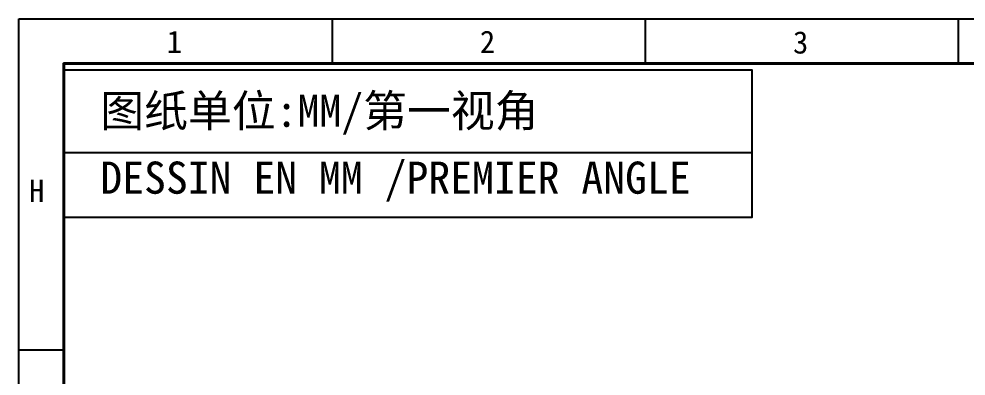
# Model space of a CAD drawing. Header units: millimetres. Extents: x 0 to 87554, y -20854 to 20404.
# Drawn here: x 0 to 6953, y -3973 to -1349 of the extents above; entities that cross this region are included whole.
import ezdxf

# ---------------------------------------------------------------- set-up
doc = ezdxf.new("R2010")
doc.units = ezdxf.units.MM
doc.layers.get('0').update_dxf_attribs({"lineweight": 15})
doc.layers.add('1575_FORMAT', color=7, linetype='Continuous')
doc.layers.add('FORM', color=7, linetype='Continuous')
doc.layers.add('THICK', color=7, linetype='Continuous', lineweight=0)
doc.styles.add('KEHUA', font='STFANGSO.TTF')
doc.styles.add('TEXTSTYLE_3', font='simfang.ttf')

# ---------------------------------------------------------------- blocks, each defined once
blk = doc.blocks.new('RY6TUTY546435475R')
at = {"layer": 'THICK', "color": 1, "lineweight": -3}
blk.add_line((826424.4, -666.8), (833273.6, -666.8), dxfattribs=at)
blk.add_lwpolyline([(826424.4, 154.8), (833273.6, 154.8), (833273.6, -1315.6), (826424.4, -1315.6)], close=True, dxfattribs=at)
at = {"layer": '1575_FORMAT', "color": 1, "linetype": 'Continuous', "char_height": 320, "attachment_point": 1, "line_spacing_factor": 0.9, "style": 'TEXTSTYLE_3'}
for s, insert, width in [('图纸单位:MM/第一视角', (826788.9, -92), 8632.996), ('DESSIN EN MM /PREMIER ANGLE', (826788.9, -758.6), 7038.307)]:
    blk.add_mtext(s, dxfattribs=dict(at, insert=insert, width=width))
blk = doc.blocks.new('WET5Y56YRFTWEDFWRW536T4TE4RWEFWE')
at = {"layer": 'FORM', "color": 4}
for p, q in [((152919.4, -36495.1), (152919.4, -36823.5)), ((155217.9, -36495.1), (155217.9, -36823.5)), ((157516.5, -36495.1), (157516.5, -36823.5)), ((150620.8, -38925), (150949.1, -38925))]:
    blk.add_line(p, q, dxfattribs=at)
at = {"layer": 'FORM', "color": 6}
blk.add_lwpolyline([(150620.8, -36495.1), (178203.8, -36495.1), (178203.8, -56000.2), (150620.8, -56000.2)], close=True, dxfattribs=at)
at = {"layer": 'FORM', "color": 8, "lineweight": 40}
blk.add_lwpolyline([(150949.1, -55671.9), (177875.4, -55671.9), (177875.4, -36823.5), (150949.1, -36823.5)], close=True, dxfattribs=at)
at = {"layer": 'FORM', "color": 4, "style": 'KEHUA'}
for s, p in [('1', (151706.2, -36745.2)), ('2', (154004.8, -36745.2)), ('3', (156303.4, -36749.5)), ('H', (150695.6, -37839.8))]:
    blk.add_text(s, height=164.2, dxfattribs=at).set_placement(p)

msp = doc.modelspace()

# ---------------------------------------------------------------- block references
at = {"lineweight": -3}
msp.add_blockref('WET5Y56YRFTWEDFWRW536T4TE4RWEFWE', (-150620.774, 35145.742), dxfattribs=at)
at = {"layer": 'THICK', "lineweight": -3, "xscale": 0.7373913014889695, "yscale": 0.7373913014889695, "zscale": 0.7373913014889695}
msp.add_blockref('RY6TUTY546435475R', (-609069.784, -1837.964), dxfattribs=at)

doc.saveas('drawing.dxf')
